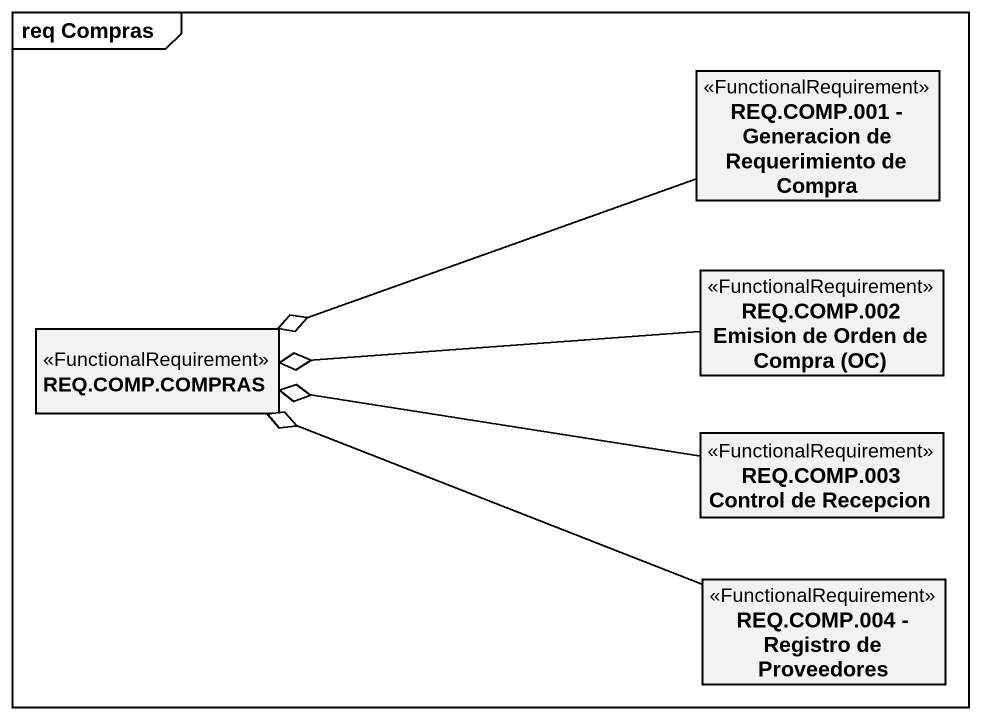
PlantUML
@startuml
mainframe req Compras
hide circle
hide empty members
class "REQ.COMP.001 - Generacion de Requerimiento de Compra" as REQ_COMP_001_Generacion_de <<FunctionalRequirement>>
class "REQ.COMP.002 Emision de Orden de Compra (OC)" as REQ_COMP_002_Emision_de <<FunctionalRequirement>>
class "REQ.COMP.COMPRAS" as REQ_COMP_COMPRAS <<FunctionalRequirement>>
class "REQ.COMP.003 Control de Recepcion" as REQ_COMP_003_Control_de <<FunctionalRequirement>>
class "REQ.COMP.004 - Registro de Proveedores" as REQ_COMP_004_Registro_de <<FunctionalRequirement>>
REQ_COMP_001_Generacion_de -left-o REQ_COMP_COMPRAS
REQ_COMP_002_Emision_de -left-o REQ_COMP_COMPRAS
REQ_COMP_003_Control_de -left-o REQ_COMP_COMPRAS
REQ_COMP_004_Registro_de -left-o REQ_COMP_COMPRAS
@enduml
